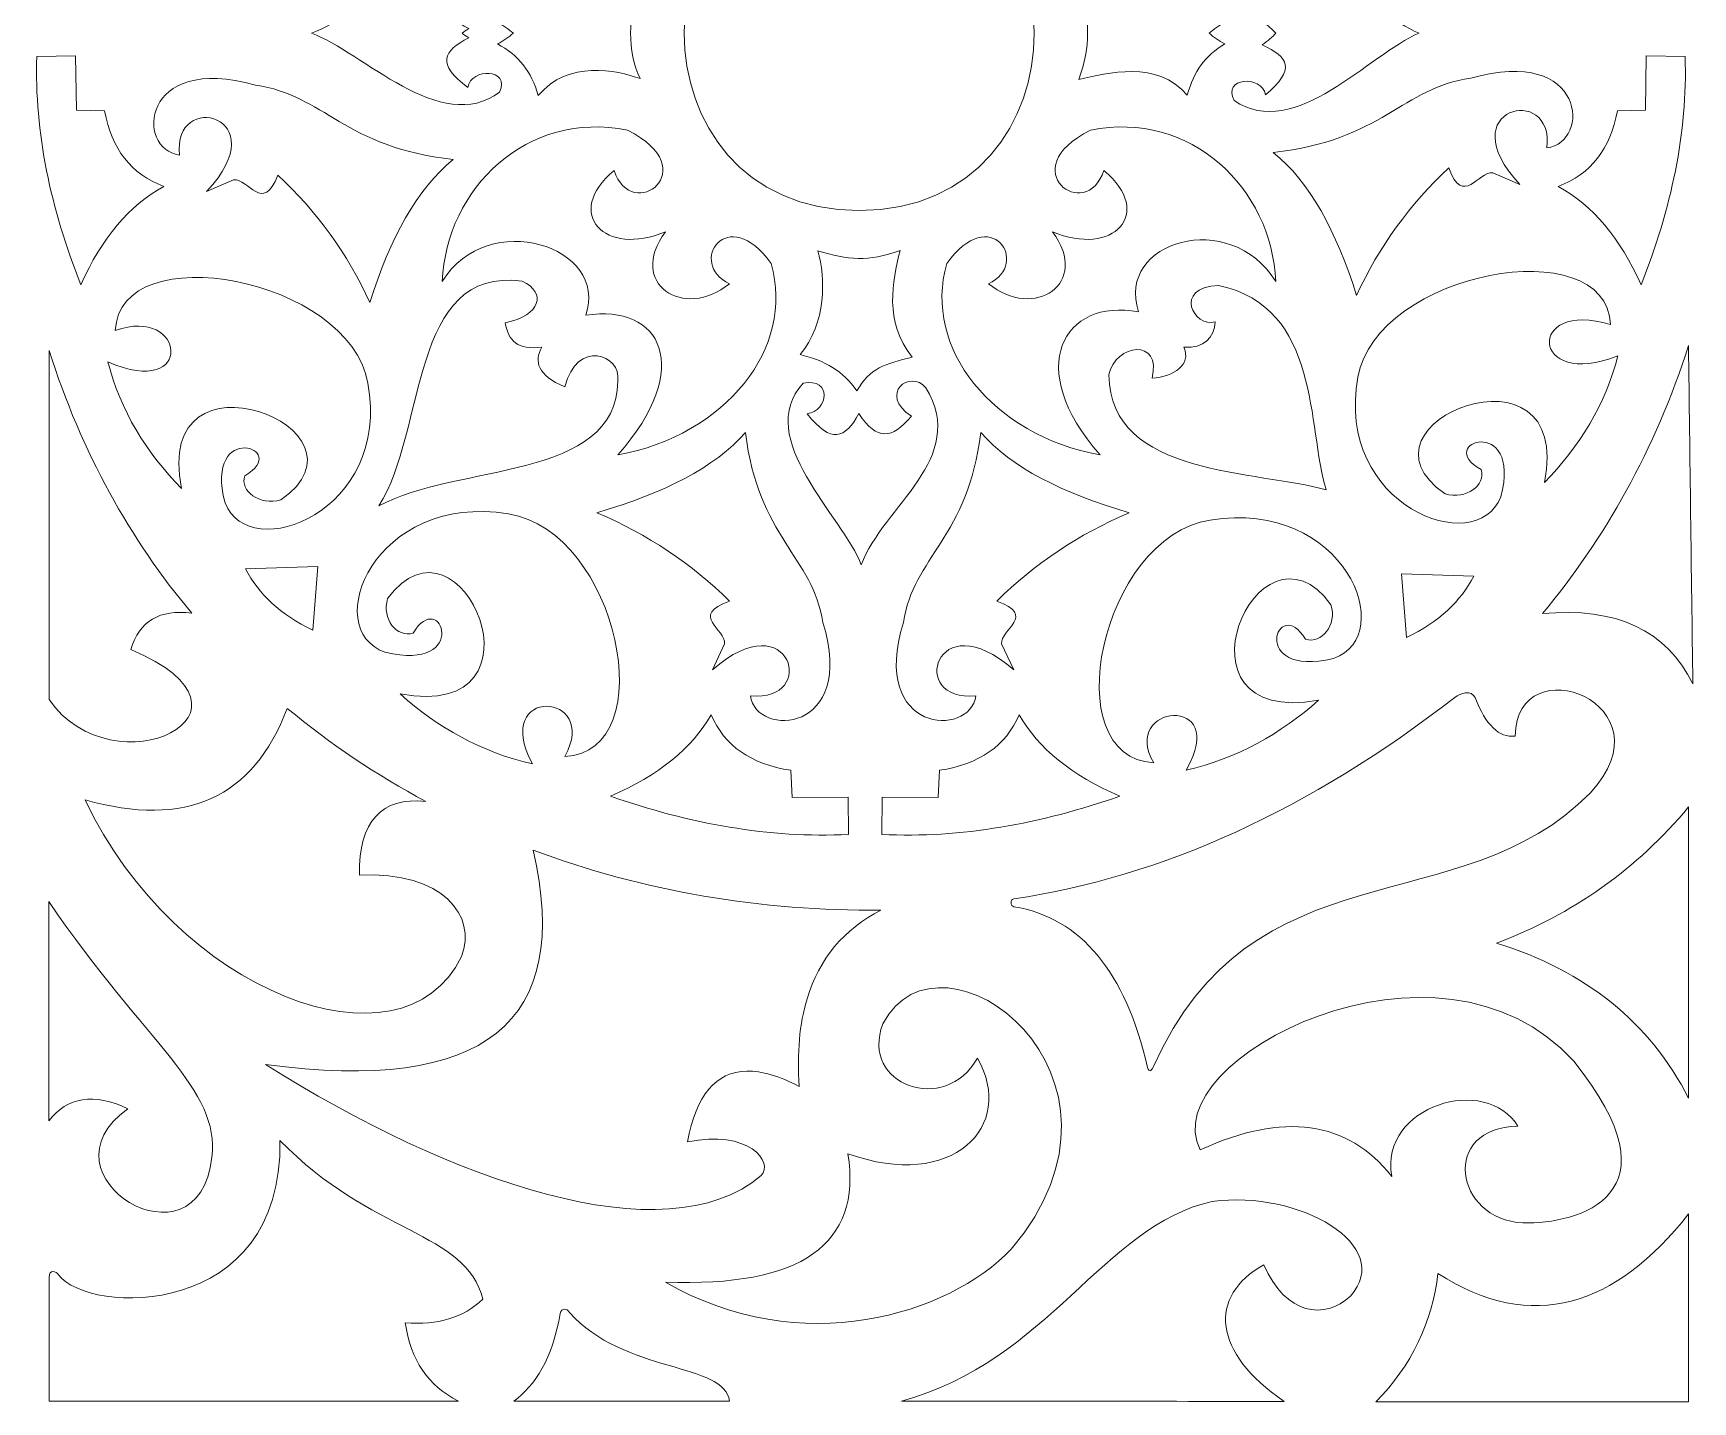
# Model space of a CAD drawing. Header units: centimetres. Extents: x -59 to 59, y -46 to 46.
# Drawn here: x 3.6 to 58.9, y -45.7 to 0 of the extents above; entities that cross this region are included whole.
import ezdxf

# ---------------------------------------------------------------- set-up
doc = ezdxf.new("R2010")
doc.units = ezdxf.units.CM
doc.header["$MEASUREMENT"] = 0
doc.layers.add('layer 1', color=7, linetype='Continuous')

msp = doc.modelspace()

# ---------------------------------------------------------------- linework, layer by layer
at = {"layer": 'layer 1', "color": 177, "lineweight": 9}
for points, knots in [([(31.14552, 5.86164), (23.36383, 5.86164), (23.36383, -5.95996), (31.14552, -5.95996), (31.14552, -5.95996), (38.92727, -5.95996), (38.92727, 5.86164), (31.14552, 5.86164)], [0, 0, 0, 0, 0.33333333, 0.33333333, 0.33333333, 0.33333333, 1, 1, 1, 1]), ([(17.90089, -0.04915), (17.96846, 0.00156), (18.0437, 0.05296), (18.12679, 0.1052), (18.12679, 0.1052), (17.26198, 0.54066), (17.04491, 0.97455), (18.09516, 1.76617), (18.09516, 1.76617), (18.20693, 1.08074), (19.51832, 1.13321), (19.15212, 1.91147), (19.15212, 1.91147), (17.19378, 3.39491), (14.5641, 0.55598), (12.88287, -0.04912), (12.88287, -0.04912), (14.5641, -0.65422), (17.19378, -3.49323), (19.15212, -2.00979), (19.15212, -2.00979), (19.51832, -1.23153), (18.20693, -1.17906), (18.09516, -1.86449), (18.09516, -1.86449), (17.04491, -1.07287), (17.26198, -0.63898), (18.12679, -0.20352), (18.12679, -0.20352), (18.0437, -0.15128), (17.96846, -0.09986), (17.90089, -0.04915)], [0, 0, 0, 0, 0.11111111, 0.11111111, 0.11111111, 0.11111111, 0.22222222, 0.22222222, 0.22222222, 0.22222222, 0.33333333, 0.33333333, 0.33333333, 0.33333333, 0.44444444, 0.44444444, 0.44444444, 0.44444444, 0.55555556, 0.55555556, 0.55555556, 0.55555556, 0.66666667, 0.66666667, 0.66666667, 0.66666667, 0.77777778, 0.77777778, 0.77777778, 0.77777778, 1, 1, 1, 1]), ([(49.80984, -0.0492), (48.16104, -0.73183), (45.67685, -3.68356), (43.6462, -2.29297), (43.6462, -2.29297), (43.2413, -1.53267), (44.5485, -1.41922), (44.69463, -2.09865), (44.69463, -2.09865), (45.70383, -1.25908), (45.46516, -0.83579), (44.57948, -0.44109), (44.57948, -0.44109), (44.77601, -0.30402), (44.92587, -0.17422), (45.0316, -0.04917), (45.0316, -0.04917), (44.92587, 0.07587), (44.77601, 0.2057), (44.57948, 0.34277), (44.57948, 0.34277), (45.46516, 0.73747), (45.70383, 1.16076), (44.69463, 2.00033), (44.69463, 2.00033), (44.5485, 1.3209), (43.2413, 1.43435), (43.6462, 2.19464), (43.6462, 2.19464), (45.67685, 3.58524), (48.16104, 0.63342), (49.80984, -0.0492)], [0, 0, 0, 0, 0.11111111, 0.11111111, 0.11111111, 0.11111111, 0.22222222, 0.22222222, 0.22222222, 0.22222222, 0.33333333, 0.33333333, 0.33333333, 0.33333333, 0.44444444, 0.44444444, 0.44444444, 0.44444444, 0.55555556, 0.55555556, 0.55555556, 0.55555556, 0.66666667, 0.66666667, 0.66666667, 0.66666667, 0.77777778, 0.77777778, 0.77777778, 0.77777778, 1, 1, 1, 1]), ([(23.83771, -1.56313), (23.05706, -1.27808), (21.43216, -0.93444), (20.44079, -2.12667), (20.44079, -2.12667), (20.21768, -1.32832), (19.78167, -0.76835), (19.08177, -0.40918), (19.08177, -0.40918), (19.28141, -0.29713), (19.45835, -0.17726), (19.61137, -0.04916), (19.61137, -0.04916), (19.45835, 0.07894), (19.28141, 0.19881), (19.08177, 0.31086), (19.08177, 0.31086), (19.78167, 0.67003), (20.21768, 1.23), (20.44079, 2.02835), (20.44079, 2.02835), (21.43216, 0.83612), (23.05706, 1.17976), (23.83771, 1.46481), (23.83771, 1.46481), (23.41707, 0.56761), (23.41707, -0.66593), (23.83771, -1.56313)], [0, 0, 0, 0, 0.125, 0.125, 0.125, 0.125, 0.25, 0.25, 0.25, 0.25, 0.375, 0.375, 0.375, 0.375, 0.5, 0.5, 0.5, 0.5, 0.625, 0.625, 0.625, 0.625, 0.75, 0.75, 0.75, 0.75, 1, 1, 1, 1]), ([(42.80818, -0.04916), (42.96119, -0.17724), (43.13813, -0.29713), (43.33777, -0.40918), (43.33777, -0.40918), (42.67867, -0.788), (42.30656, -1.31922), (42.08344, -2.11757), (42.08344, -2.11757), (41.09209, -0.92534), (39.41108, -1.38364), (38.46725, -1.59021), (38.46725, -1.59021), (38.8574, -0.4808), (38.8574, 0.38247), (38.46725, 1.49189), (38.46725, 1.49189), (39.41108, 1.28532), (41.09209, 0.82702), (42.08344, 2.01925), (42.08344, 2.01925), (42.30656, 1.2209), (42.67867, 0.68968), (43.33777, 0.31086), (43.33777, 0.31086), (43.13813, 0.19881), (42.96119, 0.07892), (42.80818, -0.04916)], [0, 0, 0, 0, 0.125, 0.125, 0.125, 0.125, 0.25, 0.25, 0.25, 0.25, 0.375, 0.375, 0.375, 0.375, 0.5, 0.5, 0.5, 0.5, 0.625, 0.625, 0.625, 0.625, 0.75, 0.75, 0.75, 0.75, 1, 1, 1, 1]), ([(47.72641, -8.78899), (47.05651, -6.65928), (46.16441, -4.9986), (44.94764, -4.0232), (44.94764, -4.0232), (48.57701, -3.63261), (49.26079, -1.86167), (51.53944, -1.54867), (51.53944, -1.54867), (55.38166, -0.44957), (55.55586, -3.69099), (54.07489, -3.87349), (54.07489, -3.87349), (54.33598, -1.68906), (50.78817, -2.54538), (53.17334, -5.0931), (53.17334, -5.0931), (53.17334, -5.0931), (52.27327, -4.69867), (52.27327, -4.69867), (52.27327, -4.69867), (51.78217, -4.64576), (51.28992, -5.8526), (50.79998, -4.53995), (50.79998, -4.53995), (49.50275, -5.7461), (48.47823, -7.16245), (47.72641, -8.78899)], [0, 0, 0, 0, 0.125, 0.125, 0.125, 0.125, 0.25, 0.25, 0.25, 0.25, 0.375, 0.375, 0.375, 0.375, 0.5, 0.5, 0.5, 0.5, 0.625, 0.625, 0.625, 0.625, 0.75, 0.75, 0.75, 0.75, 1, 1, 1, 1]), ([(3.72333, -0.82212), (3.72333, -0.82212), (5.01712, -0.80723), (5.01712, -0.80723), (5.01712, -0.80723), (5.01712, -0.80723), (5.03972, -2.61131), (5.03972, -2.61131), (5.03972, -2.61131), (5.03972, -2.61131), (5.98168, -2.6341), (5.98168, -2.6341), (5.98168, -2.6341), (6.21046, -3.90312), (6.8678, -4.74464), (7.95369, -5.15868), (7.95369, -5.15868), (6.80568, -5.78262), (5.88495, -6.87504), (5.1915, -8.43595), (5.1915, -8.43595), (4.19052, -5.90699), (3.63297, -3.37022), (3.72333, -0.82212)], [0, 0, 0, 0, 0.14285714, 0.14285714, 0.14285714, 0.14285714, 0.28571429, 0.28571429, 0.28571429, 0.28571429, 0.42857143, 0.42857143, 0.42857143, 0.42857143, 0.57142857, 0.57142857, 0.57142857, 0.57142857, 0.71428571, 0.71428571, 0.71428571, 0.71428571, 1, 1, 1, 1]), ([(14.8306, -9.02536), (15.50051, -6.89565), (16.39261, -5.23497), (17.60938, -4.25957), (17.60938, -4.25957), (13.98, -3.86898), (13.29623, -2.09804), (11.01757, -1.78504), (11.01757, -1.78504), (7.17536, -0.68594), (7.00116, -3.92736), (8.48213, -4.10986), (8.48213, -4.10986), (8.22103, -1.92543), (11.76885, -2.78175), (9.38368, -5.32947), (9.38368, -5.32947), (9.38368, -5.32947), (10.28375, -4.93504), (10.28375, -4.93504), (10.28375, -4.93504), (10.77485, -4.88213), (11.2671, -6.08897), (11.75704, -4.77632), (11.75704, -4.77632), (13.05427, -5.98247), (14.07879, -7.39882), (14.8306, -9.02536)], [0, 0, 0, 0, 0.125, 0.125, 0.125, 0.125, 0.25, 0.25, 0.25, 0.25, 0.375, 0.375, 0.375, 0.375, 0.5, 0.5, 0.5, 0.5, 0.625, 0.625, 0.625, 0.625, 0.75, 0.75, 0.75, 0.75, 1, 1, 1, 1]), ([(58.68296, -0.82212), (58.68296, -0.82212), (57.38917, -0.80723), (57.38917, -0.80723), (57.38917, -0.80723), (57.38917, -0.80723), (57.36657, -2.61131), (57.36657, -2.61131), (57.36657, -2.61131), (57.36657, -2.61131), (56.42461, -2.6341), (56.42461, -2.6341), (56.42461, -2.6341), (56.19583, -3.90312), (55.53849, -4.74464), (54.4526, -5.15868), (54.4526, -5.15868), (55.60061, -5.78262), (56.52134, -6.87504), (57.21479, -8.43595), (57.21479, -8.43595), (58.21577, -5.90699), (58.77332, -3.37022), (58.68296, -0.82212)], [0, 0, 0, 0, 0.14285714, 0.14285714, 0.14285714, 0.14285714, 0.28571429, 0.28571429, 0.28571429, 0.28571429, 0.42857143, 0.42857143, 0.42857143, 0.42857143, 0.57142857, 0.57142857, 0.57142857, 0.57142857, 0.71428571, 0.71428571, 0.71428571, 0.71428571, 1, 1, 1, 1]), ([(17.23999, -8.32199), (17.37637, -5.22507), (20.06399, -2.60064), (23.42023, -3.283), (23.42023, -3.283), (26.03963, -4.59524), (23.55662, -6.41925), (22.97001, -4.62148), (22.97001, -4.62148), (21.25737, -6.06515), (22.66246, -7.52186), (24.68902, -6.66857), (24.68902, -6.66857), (23.38575, -8.40102), (25.30923, -9.63465), (26.81732, -8.40073), (26.81732, -8.40073), (25.38481, -7.73149), (26.75625, -5.66364), (28.2089, -7.73149), (28.2089, -7.73149), (29.01727, -10.54295), (26.69109, -13.44953), (23.0928, -14.10896), (23.0928, -14.10896), (25.67476, -11.20229), (24.53167, -9.05647), (22.02826, -9.4537), (22.02826, -9.4537), (22.81611, -7.14073), (18.75435, -5.86811), (17.23999, -8.32199)], [0, 0, 0, 0, 0.11111111, 0.11111111, 0.11111111, 0.11111111, 0.22222222, 0.22222222, 0.22222222, 0.22222222, 0.33333333, 0.33333333, 0.33333333, 0.33333333, 0.44444444, 0.44444444, 0.44444444, 0.44444444, 0.55555556, 0.55555556, 0.55555556, 0.55555556, 0.66666667, 0.66666667, 0.66666667, 0.66666667, 0.77777778, 0.77777778, 0.77777778, 0.77777778, 1, 1, 1, 1]), ([(45.0331, -8.32199), (44.89671, -5.22507), (42.2091, -2.60064), (38.85286, -3.283), (38.85286, -3.283), (36.23346, -4.59524), (38.71647, -6.41925), (39.30307, -4.62148), (39.30307, -4.62148), (41.01572, -6.06515), (39.61063, -7.52186), (37.58407, -6.66857), (37.58407, -6.66857), (38.88733, -8.40102), (36.96386, -9.63465), (35.45577, -8.40073), (35.45577, -8.40073), (36.88828, -7.73149), (35.51684, -5.66364), (34.06419, -7.73149), (34.06419, -7.73149), (33.25582, -10.54295), (35.582, -13.44953), (39.18029, -14.10896), (39.18029, -14.10896), (36.59833, -11.20229), (37.96581, -8.87007), (40.45902, -9.33598), (40.45902, -9.33598), (39.68137, -6.97395), (43.51874, -5.86811), (45.0331, -8.32199)], [0, 0, 0, 0, 0.11111111, 0.11111111, 0.11111111, 0.11111111, 0.22222222, 0.22222222, 0.22222222, 0.22222222, 0.33333333, 0.33333333, 0.33333333, 0.33333333, 0.44444444, 0.44444444, 0.44444444, 0.44444444, 0.55555556, 0.55555556, 0.55555556, 0.55555556, 0.66666667, 0.66666667, 0.66666667, 0.66666667, 0.77777778, 0.77777778, 0.77777778, 0.77777778, 1, 1, 1, 1]), ([(51.88341, -14.59893), (52.0436, -15.11339), (51.38948, -15.61154), (50.6773, -15.4051), (50.6773, -15.4051), (47.23092, -13.02991), (55.01017, -10.04115), (53.989, -15.03151), (53.989, -15.03151), (55.16443, -13.81905), (56.02977, -12.43609), (56.44211, -10.80405), (56.44211, -10.80405), (53.50819, -11.97085), (53.36496, -8.89674), (56.1968, -9.76193), (56.1968, -9.76193), (56.05348, -6.58233), (48.40124, -7.99825), (47.77445, -11.51191), (47.77445, -11.51191), (46.9833, -15.80707), (51.72567, -17.60178), (52.53758, -15.50341), (52.53758, -15.50341), (53.27002, -12.74352), (50.26492, -13.68745), (51.88341, -14.59893)], [0, 0, 0, 0, 0.125, 0.125, 0.125, 0.125, 0.25, 0.25, 0.25, 0.25, 0.375, 0.375, 0.375, 0.375, 0.5, 0.5, 0.5, 0.5, 0.625, 0.625, 0.625, 0.625, 0.75, 0.75, 0.75, 0.75, 1, 1, 1, 1]), ([(10.65264, -14.79959), (10.49245, -15.31404), (11.14657, -15.81219), (11.85875, -15.60575), (11.85875, -15.60575), (15.30514, -13.23056), (7.52588, -10.2418), (8.54705, -15.23216), (8.54705, -15.23216), (7.37162, -14.01971), (6.50628, -12.63674), (6.09394, -11.0047), (6.09394, -11.0047), (9.02787, -12.28961), (8.67995, -9.09739), (6.33925, -9.96258), (6.33925, -9.96258), (6.48257, -6.78299), (14.13481, -8.1989), (14.7616, -11.71256), (14.7616, -11.71256), (15.55276, -16.00773), (10.81038, -17.80243), (9.99848, -15.70407), (9.99848, -15.70407), (9.26603, -12.94417), (12.27113, -13.8881), (10.65264, -14.79959)], [0, 0, 0, 0, 0.125, 0.125, 0.125, 0.125, 0.25, 0.25, 0.25, 0.25, 0.375, 0.375, 0.375, 0.375, 0.5, 0.5, 0.5, 0.5, 0.625, 0.625, 0.625, 0.625, 0.75, 0.75, 0.75, 0.75, 1, 1, 1, 1]), ([(31.06622, -11.96872), (31.50931, -11.21319), (31.99263, -11.0745), (32.91105, -10.84723), (32.91105, -10.84723), (31.96274, -9.63604), (32.25637, -8.34824), (32.50648, -7.2961), (32.50648, -7.2961), (31.43393, -7.6783), (30.76936, -7.61234), (29.76697, -7.30188), (29.76697, -7.30188), (30.01688, -8.23543), (30.06864, -9.69257), (29.17084, -10.76182), (29.17084, -10.76182), (30.00406, -10.96469), (30.60145, -11.30111), (31.06622, -11.96872)], [0, 0, 0, 0, 0.16666667, 0.16666667, 0.16666667, 0.16666667, 0.33333333, 0.33333333, 0.33333333, 0.33333333, 0.5, 0.5, 0.5, 0.5, 0.66666667, 0.66666667, 0.66666667, 0.66666667, 1, 1, 1, 1]), ([(15.12984, -15.80832), (16.72263, -13.31059), (16.12925, -7.81029), (19.9082, -8.31513), (19.9082, -8.31513), (20.72823, -8.70186), (20.53195, -9.45944), (19.33463, -9.70557), (19.33463, -9.70557), (19.46847, -10.31103), (19.72678, -10.61276), (20.56111, -10.51767), (20.56111, -10.51767), (20.29891, -10.99895), (20.40718, -11.44552), (21.32912, -11.83882), (21.32912, -11.83882), (21.72137, -10.24319), (23.22673, -10.74195), (23.0912, -11.64645), (23.0912, -11.64645), (23.06295, -14.97974), (17.68873, -14.4001), (15.12984, -15.80832)], [0, 0, 0, 0, 0.14285714, 0.14285714, 0.14285714, 0.14285714, 0.28571429, 0.28571429, 0.28571429, 0.28571429, 0.42857143, 0.42857143, 0.42857143, 0.42857143, 0.57142857, 0.57142857, 0.57142857, 0.57142857, 0.71428571, 0.71428571, 0.71428571, 0.71428571, 1, 1, 1, 1]), ([(46.70962, -15.27499), (44.47658, -14.61393), (39.48955, -14.86291), (39.47142, -11.43766), (39.47142, -11.43766), (39.68031, -10.38609), (41.25091, -10.21011), (40.90818, -11.55149), (40.90818, -11.55149), (41.6507, -11.48591), (42.22307, -11.10705), (41.97277, -10.51881), (41.97277, -10.51881), (42.645, -10.56215), (42.97652, -10.1912), (43.01653, -9.67597), (43.01653, -9.67597), (42.30455, -9.87638), (41.58299, -8.5288), (43.12834, -8.45462), (43.12834, -8.45462), (46.5394, -9.19443), (46.07455, -13.15742), (46.70962, -15.27499)], [0, 0, 0, 0, 0.14285714, 0.14285714, 0.14285714, 0.14285714, 0.28571429, 0.28571429, 0.28571429, 0.28571429, 0.42857143, 0.42857143, 0.42857143, 0.42857143, 0.57142857, 0.57142857, 0.57142857, 0.57142857, 0.71428571, 0.71428571, 0.71428571, 0.71428571, 1, 1, 1, 1]), ([(58.79638, -10.46508), (58.84411, -14.22443), (58.89184, -17.98379), (58.93956, -21.74315), (58.93956, -21.74315), (58.05661, -19.94932), (56.38481, -19.16807), (53.92411, -19.39939), (53.92411, -19.39939), (55.98096, -16.94659), (57.69373, -13.91764), (58.79638, -10.46508)], [0, 0, 0, 0, 0.25, 0.25, 0.25, 0.25, 0.5, 0.5, 0.5, 0.5, 1, 1, 1, 1]), ([(4.12981, -22.26514), (6.28985, -25.35631), (11.87385, -22.68747), (6.85322, -20.5989), (6.85322, -20.5989), (7.13876, -19.64681), (7.81726, -19.24216), (8.88871, -19.38485), (8.88871, -19.38485), (6.83951, -16.93855), (5.21006, -14.02963), (4.13184, -10.62473), (4.13184, -10.62473), (4.13117, -14.50486), (4.13049, -18.38499), (4.12981, -22.26514)], [0, 0, 0, 0, 0.2, 0.2, 0.2, 0.2, 0.4, 0.4, 0.4, 0.4, 0.6, 0.6, 0.6, 0.6, 1, 1, 1, 1]), ([(31.21192, -17.77732), (31.92984, -15.80722), (34.80583, -14.24148), (33.36566, -11.86701), (33.36566, -11.86701), (32.84697, -11.23742), (31.76541, -12.07879), (32.88359, -12.8179), (32.88359, -12.8179), (32.24055, -13.58819), (31.73714, -13.6463), (31.13519, -12.73187), (31.13519, -12.73187), (30.66992, -13.55724), (30.2157, -13.75971), (29.40804, -12.73812), (29.40804, -12.73812), (30.12223, -12.64059), (30.25326, -11.5122), (29.27238, -11.71946), (29.27238, -11.71946), (27.59927, -13.56397), (30.60737, -16.15161), (31.21192, -17.77732)], [0, 0, 0, 0, 0.14285714, 0.14285714, 0.14285714, 0.14285714, 0.28571429, 0.28571429, 0.28571429, 0.28571429, 0.42857143, 0.42857143, 0.42857143, 0.42857143, 0.57142857, 0.57142857, 0.57142857, 0.57142857, 0.71428571, 0.71428571, 0.71428571, 0.71428571, 1, 1, 1, 1]), ([(22.4008, -16.03317), (24.6144, -15.38695), (26.34016, -14.52741), (27.35318, -13.35621), (27.35318, -13.35621), (27.76247, -16.84676), (29.60427, -17.50288), (29.9317, -19.69432), (29.9317, -19.69432), (31.07779, -23.38896), (27.70794, -23.55938), (27.5169, -22.13508), (27.5169, -22.13508), (29.78821, -22.38428), (28.89479, -18.97259), (26.24811, -21.269), (26.24811, -21.269), (26.24811, -21.269), (26.6574, -20.40293), (26.6574, -20.40293), (26.6574, -20.40293), (26.71197, -19.93052), (25.45682, -19.45811), (26.82111, -18.98571), (26.82111, -18.98571), (25.56596, -17.73904), (24.09253, -16.75486), (22.4008, -16.03317)], [0, 0, 0, 0, 0.125, 0.125, 0.125, 0.125, 0.25, 0.25, 0.25, 0.25, 0.375, 0.375, 0.375, 0.375, 0.5, 0.5, 0.5, 0.5, 0.625, 0.625, 0.625, 0.625, 0.75, 0.75, 0.75, 0.75, 1, 1, 1, 1]), ([(40.14846, -16.03317), (37.93486, -15.38695), (36.20909, -14.52741), (35.19608, -13.35621), (35.19608, -13.35621), (34.78679, -16.84676), (32.94499, -17.50288), (32.61756, -19.69432), (32.61756, -19.69432), (31.47147, -23.38896), (34.84132, -23.55938), (35.03236, -22.13508), (35.03236, -22.13508), (32.76105, -22.38428), (33.65447, -18.97259), (36.30115, -21.269), (36.30115, -21.269), (36.30115, -21.269), (35.89186, -20.40293), (35.89186, -20.40293), (35.89186, -20.40293), (35.83729, -19.93052), (37.09244, -19.45811), (35.72815, -18.98571), (35.72815, -18.98571), (36.9833, -17.73904), (38.45673, -16.75486), (40.14846, -16.03317)], [0, 0, 0, 0, 0.125, 0.125, 0.125, 0.125, 0.25, 0.25, 0.25, 0.25, 0.375, 0.375, 0.375, 0.375, 0.5, 0.5, 0.5, 0.5, 0.625, 0.625, 0.625, 0.625, 0.75, 0.75, 0.75, 0.75, 1, 1, 1, 1]), ([(16.26706, -20.0493), (15.73337, -20.20711), (15.21072, -19.58159), (15.42016, -18.8951), (15.42016, -18.8951), (17.86445, -15.56303), (21.02825, -23.02354), (15.83265, -22.07764), (15.83265, -22.07764), (17.10171, -23.19938), (18.54579, -24.02163), (20.24552, -24.40635), (20.24552, -24.40635), (18.84415, -21.78893), (22.53201, -21.98454), (21.32717, -24.16283), (21.32717, -24.16283), (24.63177, -24.00186), (23.10407, -16.65208), (19.44658, -16.07478), (19.44658, -16.07478), (14.97539, -15.34506), (13.14403, -19.91942), (15.33148, -20.68507), (15.33148, -20.68507), (18.2061, -21.36948), (17.2029, -18.48597), (16.26706, -20.0493)], [0, 0, 0, 0, 0.125, 0.125, 0.125, 0.125, 0.25, 0.25, 0.25, 0.25, 0.375, 0.375, 0.375, 0.375, 0.5, 0.5, 0.5, 0.5, 0.625, 0.625, 0.625, 0.625, 0.75, 0.75, 0.75, 0.75, 1, 1, 1, 1]), ([(46.02795, -20.2549), (46.56164, -20.41271), (47.08429, -19.78719), (46.87485, -19.1007), (46.87485, -19.1007), (44.43056, -15.76863), (41.26676, -23.22913), (46.46237, -22.28324), (46.46237, -22.28324), (45.1933, -23.40497), (43.74922, -24.22722), (42.04949, -24.61195), (42.04949, -24.61195), (43.53273, -22.03392), (39.80389, -22.42638), (40.96784, -24.36843), (40.96784, -24.36843), (37.66325, -24.20746), (39.19094, -16.85768), (42.84843, -16.28037), (42.84843, -16.28037), (47.31962, -15.55066), (49.15098, -20.12502), (46.96353, -20.89067), (46.96353, -20.89067), (44.08891, -21.57508), (45.09211, -18.69157), (46.02795, -20.2549)], [0, 0, 0, 0, 0.125, 0.125, 0.125, 0.125, 0.25, 0.25, 0.25, 0.25, 0.375, 0.375, 0.375, 0.375, 0.5, 0.5, 0.5, 0.5, 0.625, 0.625, 0.625, 0.625, 0.75, 0.75, 0.75, 0.75, 1, 1, 1, 1]), ([(13.09232, -17.82805), (13.09232, -17.82805), (10.6801, -17.9067), (10.6801, -17.9067), (10.6801, -17.9067), (11.12304, -18.73571), (11.83177, -19.43703), (12.92878, -19.95161), (12.92878, -19.95161), (12.92878, -19.95161), (13.09232, -17.82805), (13.09232, -17.82805)], [0, 0, 0, 0, 0.25, 0.25, 0.25, 0.25, 0.5, 0.5, 0.5, 0.5, 1, 1, 1, 1]), ([(49.2271, -18.0702), (49.2271, -18.0702), (51.63932, -18.14885), (51.63932, -18.14885), (51.63932, -18.14885), (51.19639, -18.97787), (50.48765, -19.67918), (49.39064, -20.19376), (49.39064, -20.19376), (49.39064, -20.19376), (49.2271, -18.0702), (49.2271, -18.0702)], [0, 0, 0, 0, 0.25, 0.25, 0.25, 0.25, 0.5, 0.5, 0.5, 0.5, 1, 1, 1, 1]), ([(55.5122, -25.38676), (58.29789, -22.39925), (53.06141, -20.42062), (53.01447, -23.48205), (53.01447, -23.48205), (52.48319, -23.54674), (52.0379, -23.11675), (51.67858, -22.19212), (51.67858, -22.19212), (51.54771, -21.93837), (51.19591, -22.03651), (51.00499, -22.1905), (51.00499, -22.1905), (46.16784, -25.93479), (41.26444, -28.17424), (36.2948, -28.90887), (36.2948, -28.90887), (36.17052, -28.92259), (36.18171, -29.15595), (36.30026, -29.17008), (36.30026, -29.17008), (38.53195, -29.53973), (40.01871, -31.32701), (40.76051, -34.53197), (40.76051, -34.53197), (40.80086, -34.6871), (40.88344, -34.65901), (40.94437, -34.51696), (40.94437, -34.51696), (44.26922, -27.04794), (51.19097, -29.77084), (55.5122, -25.38676)], [0, 0, 0, 0, 0.11111111, 0.11111111, 0.11111111, 0.11111111, 0.22222222, 0.22222222, 0.22222222, 0.22222222, 0.33333333, 0.33333333, 0.33333333, 0.33333333, 0.44444444, 0.44444444, 0.44444444, 0.44444444, 0.55555556, 0.55555556, 0.55555556, 0.55555556, 0.66666667, 0.66666667, 0.66666667, 0.66666667, 0.77777778, 0.77777778, 0.77777778, 0.77777778, 1, 1, 1, 1]), ([(5.33205, -25.60579), (8.32511, -31.99131), (15.88922, -34.93179), (17.88042, -30.82556), (17.88042, -30.82556), (18.40291, -29.48754), (17.28752, -27.98335), (14.4779, -28.11336), (14.4779, -28.11336), (14.46541, -26.32164), (15.20406, -25.50419), (16.69386, -25.661), (16.69386, -25.661), (15.04748, -24.77685), (13.4986, -23.74456), (12.07358, -22.5569), (12.07358, -22.5569), (10.937, -25.54913), (8.69249, -26.55926), (5.33205, -25.60579)], [0, 0, 0, 0, 0.16666667, 0.16666667, 0.16666667, 0.16666667, 0.33333333, 0.33333333, 0.33333333, 0.33333333, 0.5, 0.5, 0.5, 0.5, 0.66666667, 0.66666667, 0.66666667, 0.66666667, 1, 1, 1, 1]), ([(30.78863, -26.75864), (30.78863, -26.75864), (30.78043, -25.51416), (30.78043, -25.51416), (30.78043, -25.51416), (30.78043, -25.51416), (28.90468, -25.52543), (28.90468, -25.52543), (28.90468, -25.52543), (28.90468, -25.52543), (28.86376, -24.61999), (28.86376, -24.61999), (28.86376, -24.61999), (27.54044, -24.4232), (26.65365, -23.80644), (26.20339, -22.76973), (26.20339, -22.76973), (25.57581, -23.88518), (24.45709, -24.79062), (22.84723, -25.48607), (22.84723, -25.48607), (25.49439, -26.40241), (28.14155, -26.89217), (30.78863, -26.75864)], [0, 0, 0, 0, 0.14285714, 0.14285714, 0.14285714, 0.14285714, 0.28571429, 0.28571429, 0.28571429, 0.28571429, 0.42857143, 0.42857143, 0.42857143, 0.42857143, 0.57142857, 0.57142857, 0.57142857, 0.57142857, 0.71428571, 0.71428571, 0.71428571, 0.71428571, 1, 1, 1, 1]), ([(31.89575, -26.75864), (31.89575, -26.75864), (31.90395, -25.51416), (31.90395, -25.51416), (31.90395, -25.51416), (31.90395, -25.51416), (33.7797, -25.52543), (33.7797, -25.52543), (33.7797, -25.52543), (33.7797, -25.52543), (33.82063, -24.61999), (33.82063, -24.61999), (33.82063, -24.61999), (35.14394, -24.4232), (36.03073, -23.80644), (36.48099, -22.76973), (36.48099, -22.76973), (37.10857, -23.88518), (38.22729, -24.79062), (39.83715, -25.48607), (39.83715, -25.48607), (37.18999, -26.40241), (34.54283, -26.89217), (31.89575, -26.75864)], [0, 0, 0, 0, 0.14285714, 0.14285714, 0.14285714, 0.14285714, 0.28571429, 0.28571429, 0.28571429, 0.28571429, 0.42857143, 0.42857143, 0.42857143, 0.42857143, 0.57142857, 0.57142857, 0.57142857, 0.57142857, 0.71428571, 0.71428571, 0.71428571, 0.71428571, 1, 1, 1, 1]), ([(52.39472, -30.38336), (55.36821, -31.30527), (57.50288, -33.02733), (58.7987, -35.54955), (58.7987, -35.54955), (58.7987, -32.31416), (58.7987, -29.07877), (58.7987, -25.84337), (58.7987, -25.84337), (57.07721, -27.91333), (54.94254, -29.42666), (52.39472, -30.38336)], [0, 0, 0, 0, 0.25, 0.25, 0.25, 0.25, 0.5, 0.5, 0.5, 0.5, 1, 1, 1, 1]), ([(27.87405, -38.13323), (28.3219, -37.70213), (27.4386, -36.57127), (25.41862, -37.01068), (25.41862, -37.01068), (25.70386, -35.45487), (26.36288, -34.66814), (27.3955, -34.65005), (27.3955, -34.65005), (27.89259, -34.64132), (28.47617, -34.81054), (29.14644, -35.15816), (29.14644, -35.15816), (29.06677, -34.04803), (29.15318, -33.07471), (29.40533, -32.23787), (29.40533, -32.23787), (29.80657, -30.90628), (30.62775, -29.92046), (31.86918, -29.28077), (31.86918, -29.28077), (27.91313, -29.32939), (23.94632, -28.66056), (20.26697, -27.27955), (20.26697, -27.27955), (21.61238, -33.03527), (18.6378, -35.4178), (11.34325, -34.4272), (11.34325, -34.4272), (17.50473, -38.30721), (24.66808, -40.84751), (27.87405, -38.13323)], [0, 0, 0, 0, 0.11111111, 0.11111111, 0.11111111, 0.11111111, 0.22222222, 0.22222222, 0.22222222, 0.22222222, 0.33333333, 0.33333333, 0.33333333, 0.33333333, 0.44444444, 0.44444444, 0.44444444, 0.44444444, 0.55555556, 0.55555556, 0.55555556, 0.55555556, 0.66666667, 0.66666667, 0.66666667, 0.66666667, 0.77777778, 0.77777778, 0.77777778, 0.77777778, 1, 1, 1, 1]), ([(4.12073, -36.30622), (4.7436, -35.50174), (5.62313, -35.36694), (6.75931, -35.90179), (6.75931, -35.90179), (3.60117, -38.12395), (9.13499, -41.48109), (9.55754, -37.51949), (9.55754, -37.51949), (9.83611, -35.22776), (7.4041, -33.79705), (4.12073, -29.00049), (4.12073, -29.00049), (4.12073, -31.43573), (4.12073, -33.87097), (4.12073, -36.30622)], [0, 0, 0, 0, 0.2, 0.2, 0.2, 0.2, 0.4, 0.4, 0.4, 0.4, 0.6, 0.6, 0.6, 0.6, 1, 1, 1, 1]), ([(36.21459, -40.58652), (41.12114, -34.76256), (33.8602, -29.39883), (31.93161, -33.07006), (31.93161, -33.07006), (31.15516, -35.12315), (34.01048, -36.13234), (35.08749, -34.21841), (35.08749, -34.21841), (36.3774, -36.4803), (34.2609, -38.66388), (30.76693, -37.40246), (30.76693, -37.40246), (31.24283, -40.42993), (29.21405, -41.85667), (24.6806, -41.68267), (24.6806, -41.68267), (29.21745, -44.28992), (34.1138, -42.77649), (36.21459, -40.58652)], [0, 0, 0, 0, 0.16666667, 0.16666667, 0.16666667, 0.16666667, 0.33333333, 0.33333333, 0.33333333, 0.33333333, 0.5, 0.5, 0.5, 0.5, 0.66666667, 0.66666667, 0.66666667, 0.66666667, 1, 1, 1, 1]), ([(54.96758, -34.32324), (58.59213, -38.80232), (55.12715, -39.74684), (53.27738, -39.7112), (53.27738, -39.7112), (50.97371, -39.59379), (50.52299, -36.51495), (53.10836, -36.48886), (53.10836, -36.48886), (52.06296, -34.74069), (48.48223, -35.79307), (48.90163, -38.15874), (48.90163, -38.15874), (47.42427, -36.29753), (45.29588, -36.00182), (42.51644, -37.27162), (42.51644, -37.27162), (40.94657, -34.25306), (50.50703, -29.35543), (54.96758, -34.32324)], [0, 0, 0, 0, 0.16666667, 0.16666667, 0.16666667, 0.16666667, 0.33333333, 0.33333333, 0.33333333, 0.33333333, 0.5, 0.5, 0.5, 0.5, 0.66666667, 0.66666667, 0.66666667, 0.66666667, 1, 1, 1, 1]), ([(11.82991, -36.95851), (14.85852, -40.09888), (18.04381, -39.98637), (18.59426, -42.25685), (18.59426, -42.25685), (17.94907, -42.86398), (17.08714, -43.12713), (16.00847, -43.04073), (16.00847, -43.04073), (16.18062, -44.27575), (16.77219, -45.14548), (17.78318, -45.64992), (17.78318, -45.64992), (13.23216, -45.64992), (8.68114, -45.64992), (4.13012, -45.64992), (4.13012, -45.64992), (4.13012, -44.2714), (4.13012, -42.90311), (4.13012, -41.52459), (4.13012, -41.52459), (4.1315, -41.24235), (4.36128, -41.31116), (4.4474, -41.43848), (4.4474, -41.43848), (5.4322, -42.78573), (11.93075, -42.96226), (11.82991, -36.95851)], [0, 0, 0, 0, 0.125, 0.125, 0.125, 0.125, 0.25, 0.25, 0.25, 0.25, 0.375, 0.375, 0.375, 0.375, 0.5, 0.5, 0.5, 0.5, 0.625, 0.625, 0.625, 0.625, 0.75, 0.75, 0.75, 0.75, 1, 1, 1, 1]), ([(45.31466, -45.66016), (42.93273, -44.04681), (42.75432, -42.15081), (44.63858, -41.10712), (44.63858, -41.10712), (45.35474, -42.78949), (46.67303, -42.9487), (47.52315, -42.15245), (47.52315, -42.15245), (49.02298, -40.46502), (45.83251, -38.60301), (42.91082, -38.99368), (42.91082, -38.99368), (39.27376, -39.81124), (37.45916, -44.31987), (32.55132, -45.65054), (32.55132, -45.65054), (36.80576, -45.65375), (41.06021, -45.65695), (45.31466, -45.66016)], [0, 0, 0, 0, 0.16666667, 0.16666667, 0.16666667, 0.16666667, 0.33333333, 0.33333333, 0.33333333, 0.33333333, 0.5, 0.5, 0.5, 0.5, 0.66666667, 0.66666667, 0.66666667, 0.66666667, 1, 1, 1, 1]), ([(58.7987, -39.41115), (58.7987, -41.49849), (58.7987, -43.58585), (58.7987, -45.6732), (58.7987, -45.6732), (55.32439, -45.67321), (51.8501, -45.6732), (48.3758, -45.6732), (48.3758, -45.6732), (49.56519, -44.45559), (50.25379, -43.02923), (50.4416, -41.39414), (50.4416, -41.39414), (53.58294, -43.4142), (56.36865, -42.49222), (58.7987, -39.41115)], [0, 0, 0, 0, 0.2, 0.2, 0.2, 0.2, 0.4, 0.4, 0.4, 0.4, 0.6, 0.6, 0.6, 0.6, 1, 1, 1, 1]), ([(26.81636, -45.64951), (26.68113, -44.3631), (23.27946, -44.72954), (21.48474, -42.69634), (21.48474, -42.69634), (21.40782, -42.5476), (21.21349, -42.54075), (21.17296, -42.72483), (21.17296, -42.72483), (20.92883, -44.21206), (20.32985, -45.14615), (19.62874, -45.65059), (19.62874, -45.65059), (22.02461, -45.65377), (24.42048, -45.64631), (26.81636, -45.64951)], [0, 0, 0, 0, 0.2, 0.2, 0.2, 0.2, 0.4, 0.4, 0.4, 0.4, 0.6, 0.6, 0.6, 0.6, 1, 1, 1, 1])]:
    msp.add_open_spline(points, degree=3, knots=knots, dxfattribs=at)

doc.saveas('drawing.dxf')
